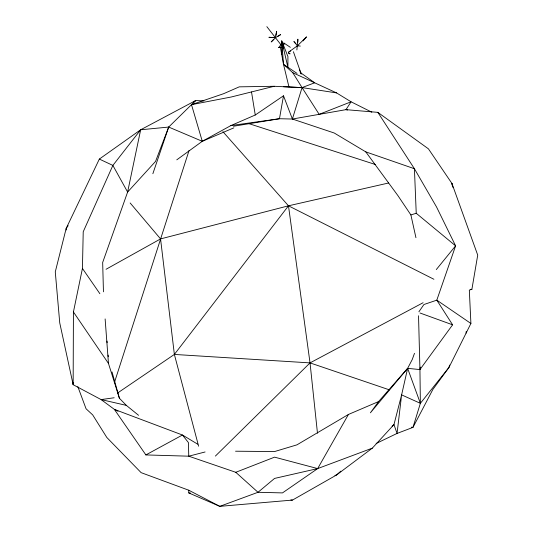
<?xml version="1.0" encoding="UTF-8"?>
<svg xmlns="http://www.w3.org/2000/svg" width="533" height="533" viewBox="0 0 533 533"><rect width="100%" height="100%" fill="white"/><g stroke="black" fill="none" stroke-linecap="round" stroke-linejoin="round"><path stroke-width="0.8" d="M297.867 42.187L297.88 39.175L296.874 49.935M203.892 100.944L195.704 100.524L140.659 129.779L112.869 165.41L83.221 231.775L82.435 268.452L73.427 311.978L73.148 384.706L101.103 399.583L114.348 409.357L118.013 411.229M73.248 382.314L73.148 384.706L59.749 322.931L55.279 271.883L66.185 228.391L99.345 159.074L140.659 129.779L168.695 127.061L202.28 141.298L233.84 127.86M466.082 333.145L466.202 331.486M283.163 47.577L283.343 48.343L282.69 47.004M376.138 443.483L397.052 433.436L412.975 427.379L420.37 403.321L419.944 369.576L420.277 367.13M411.369 427.18L412.975 427.379L432.903 389.39L448.966 367.444L470.905 323.471L469.326 290.092L471.898 289.292L477.721 255.1L451.931 183.452L428.405 148.82L377.844 112.363L345.97 109.658L292.384 119.032L279.465 118.726L230.882 125.581L202.28 141.298L176.783 159.84M230.882 125.581L255.26 115.008L283.503 95.787L279.465 118.726L233.494 126.241M275.921 35.311L276.647 31.267L275.434 37.676L271.197 41.947L273.875 39.322M140.659 129.779L127.62 192.047L102.669 262.469L103.449 291.817M449.592 365.052L448.966 367.444L420.37 403.321L401.615 394.873L407.632 368.35L412.236 359.542L414.494 353.312M420.37 403.321L407.632 368.35L370.402 412.809L378.583 401.569L407.632 368.35L419.944 369.576L452.604 324.817L436.813 300.152L455.602 245.846L436.547 206.984L414.421 168.728L365.791 151.872L334.238 133.01L292.384 119.032L302.044 87.599L292.77 72.701L283.503 64.333L280.311 46.797M114.328 382.861L189.062 150.493M152.864 173.711L168.695 127.061L195.704 100.524L193.819 102.143M168.695 127.061L155.549 161.419L127.62 192.047L112.869 165.41L99.345 159.074M283.116 46.124L284.242 43.326L283.003 46.271M77.825 386.605L86.053 408.758L92.702 414.921L106.813 437.466L141.125 472.651L188.769 490.227L188.769 492.918L219.796 506.35L258.005 492.285L282.477 492.905L317.661 468.594L348.442 414.454L378.583 401.569M418.905 311.778L423.922 304.516L436.813 300.152L470.905 323.471M68.157 225.712L66.185 228.391L66.279 230.023M282.47 47.097L278.732 47.61L280.891 44.692M117.473 393.087L174.371 354.432L288.48 205.811L388.544 183.006M436.294 269.571L455.602 245.846L416.233 213.273L414.421 168.728L377.844 112.363L378.743 113.529M303.07 40.908L306.495 36.864L297.461 45.758L288.493 52.207M188.769 490.227L219.796 506.35L292.497 500.074L336.516 475.01L372.327 448.146L393.967 424.588L401.615 394.873L397.052 433.436L393.967 424.588L392.088 426.193M215.385 456.081L310.033 362.893L423.089 302.737M340.787 471.172L336.516 475.01L334.911 475.376M288.593 52.267L290.512 51.021M277.407 36.577L280.611 34.632L275.434 37.676L268.905 37.283L273.016 37.57M348.442 414.454L296.954 444.842L274.568 451.558L235.546 451.211M106.054 269.272L160.56 238.911L288.48 205.811L433.922 279.279M372.327 448.146L317.661 468.594L274.568 478.421L258.005 492.285L235.779 472.298L188.769 456.188L188.416 442.583L182.466 435.015L114.348 409.357L145.875 454.922L182.466 435.015L197.81 444.255M235.779 472.298L274.568 457.154L317.661 468.594M202.28 141.298L191.494 104.661L223.647 93.688L239.25 86.846L274.162 86.279L302.044 87.599L314.663 82.802L300.179 72.428M365.791 151.872L397.851 195.524L410.89 214.926L416.233 213.273M205.085 451.977L188.769 456.188L145.875 454.922M193.139 104.548L191.494 104.661L231.229 96.999L274.162 86.279M278.732 47.61L281.904 47.124M114.175 397.765L101.103 399.583L126.354 405.38L138.567 415.307M470.299 289.452L471.898 289.292M283.503 86.719L302.044 87.599L336.55 92.902L351.08 101.803L371.821 112.203M130.145 202.966L160.56 238.911L174.371 354.432L310.033 362.893L389.416 389.863M188.769 492.918L190.428 493.032M290.838 499.961L292.497 500.074M295.875 43.739L293.896 41.527L297.461 45.758L300.332 46.091M347.583 109.991L345.97 109.658L351.08 101.803L319.174 114.342L302.044 87.599M248.391 123.469L375.638 164.597M419.997 312.998L452.604 324.817M292.77 72.701L336.55 92.902M297.461 45.758L297.86 45.958M288.726 53.16L290.072 53.886L288.426 52.96M281.744 44.925L281.744 40.868L287.913 67.291L287.913 56.498L281.744 40.868L283.503 64.333L297.028 73.387M283.683 42.847L290.332 47.324M105.128 318.934L108.459 363.433L119.412 398.278L126.354 405.38M222.927 131.698L288.48 205.811L310.033 362.893L317.475 433.222M266.846 26.65L282.25 46.431M82.435 268.452L99.871 293.696M73.427 311.978L108.459 363.433M299.359 69.636L301.278 74.074L293.41 51.748M283.503 95.787L292.384 119.032M112.037 371.954L119.412 398.278M452.983 187.443L451.931 183.452L452.39 185.89M174.371 354.432L198.616 446.214M283.503 64.333L288.933 86.832M410.89 214.926L415.94 237.685M251.516 91.976L255.26 115.008M107.006 341.1L107.14 342.746M108.126 355.085L108.259 356.73M418.532 315.749L419.944 369.576M281.744 47.364L281.744 54.672"/></g></svg>
